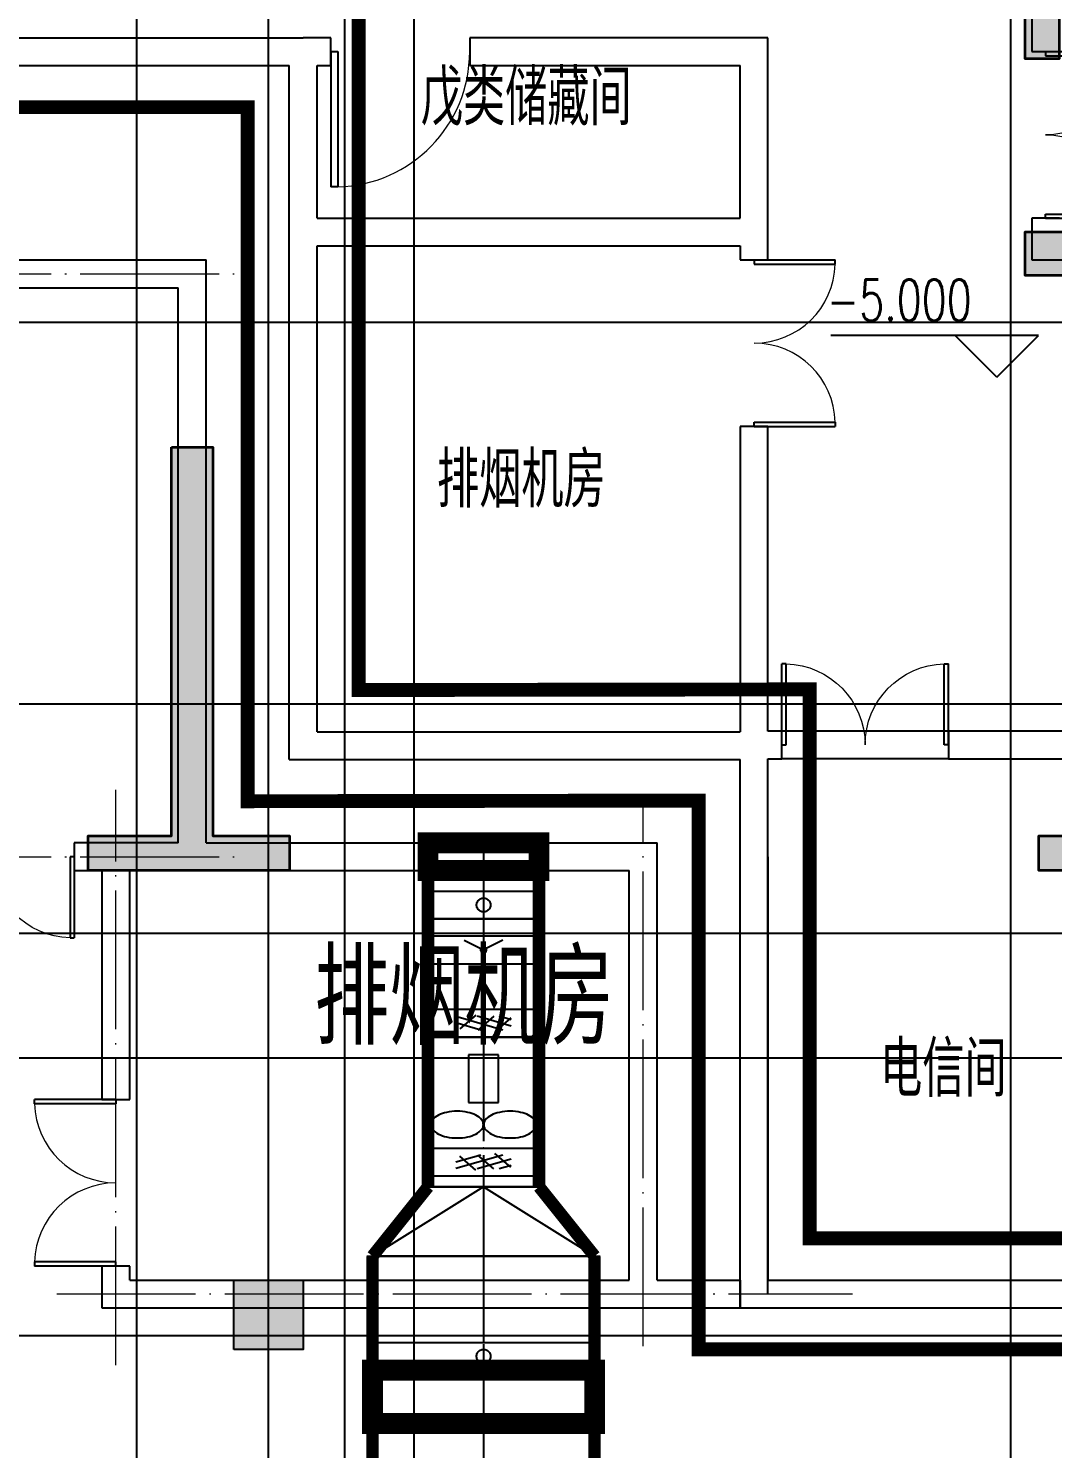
# Model space of a CAD drawing. Extents: x 369444 to 684549, y -549309 to 575337.
# Drawn here: x 488394 to 495774, y 265542 to 275774 of the extents above; entities that cross this region are included whole.
import ezdxf

# ---------------------------------------------------------------- set-up
doc = ezdxf.new("R2010")
doc.units = 0
doc.header["$LTSCALE"] = 1000
doc.header["$MEASUREMENT"] = 0
for name, pattern in [('CENTER2', [1.125, 0.75, -0.125, 0.125, -0.125]), ('DASH', [0.35, 0.25, -0.1]), ('DOTE', [2.42, 2, -0.2, 0.02, -0.2])]:
    doc.linetypes.add(name, pattern=pattern)
for name, color, linetype in [('COLUMN', 9, 'Continuous'), ('DIM_ELEV', 3, 'Continuous'), ('DOTE', 1, 'Continuous'), ('DUCT-排烟中心线', 5, 'CENTER2'), ('DUCT-排烟法兰', 4, 'Continuous'), ('DUCT-排烟管', 2, 'Continuous'), ('DUCT-排烟管端线', 4, 'Continuous'), ('DUCT-排烟阀门', 7, 'Continuous'), ('WALL', 9, 'Continuous'), ('WINDOW', 4, 'Continuous'), ('房间名称', 72, 'Continuous'), ('防火分区线', 7, 'Continuous'), ('颜洞口', 1, 'Continuous'), ('风管标注', 3, 'Continuous')]:
    doc.layers.add(name, color=color, linetype=linetype)
for name, color, linetype, lineweight in [('DOTE2', 122, 'DOTE', 9), ('S_ConcWall', 3, 'Continuous', 35), ('TEXT', 7, 'Continuous', 13)]:
    doc.layers.add(name, color=color, linetype=linetype, lineweight=lineweight)
doc.styles.add('_HZTXT', font='txt.shx', dxfattribs={"width": 0.8, "bigfont": 'HZTXT.shx'})
doc.styles.add('_TCH_DIM', font='SIMPLEX', dxfattribs={"bigfont": 'GBCBIG'})
doc.styles.add('HNSJY', font='hnsjy-07.shx', dxfattribs={"width": 0.8, "bigfont": 'hnsjy-hz.shx'})

# ---------------------------------------------------------------- blocks, each defined once
blk = doc.blocks.new('A$C1AB468EA')
at = {"layer": 'S_ConcWall'}
h = blk.add_hatch(color=0, dxfattribs=at)
h.dxf.hatch_style = 1
h.paths.add_polyline_path([(-8550, 250), (-8550, -2600), (-8600, -2600), (-8600, -2800), (-8600, -2850), (-7950, -2850), (-7950, -3000), (-7700, -3000), (-7700, -2600), (-8300, -2600), (-8300, 0), (0, 0), (0, -2600), (-600, -2600), (-600, -2800), (0, -2800), (0, -2850), (200, -2850), (900, -2850), (900, -2600), (250, -2600), (250, 250)])
h.paths.add_polyline_path([(-2801, -2800), (-2800, -3350), (-2600, -3350), (-2600, -2600), (-5199, -2600), (-5200, -3350), (-5000, -3350), (-5000, -2800)])
h.paths.add_polyline_path([(2725, -2850), (3300, -2850), (3300, -2600), (2701, -2600), (2100, -2600), (2100, -2850), (2475, -2850), (2475, -4400), (2725, -4400)])
h.paths.add_polyline_path([(6300, -2850), (6300, -2600), (5550, -2600), (5100, -2600), (5100, -2850), (5500, -2850), (5500, -6200), (6350, -6200), (6350, -5950), (5750, -5950), (5750, -2850)])
h.paths.add_polyline_path([(10250, -2850), (10250, -5950), (9850, -5950), (9850, -6200), (10350, -6200), (10550, -6200), (10550, -6000), (10550, -2600), (9850, -2600), (9850, -2850)])
h.paths.add_polyline_path([(10550, -8300), (10250, -8300), (10250, -13250), (9700, -13250), (9700, -13500), (10550, -13500)])
h.paths.add_polyline_path([(6350, -13500), (7000, -13500), (7000, -13250), (6400, -13250), (6400, -10450), (6100, -10450), (6100, -13250), (5549, -13250), (5549, -13500)])
h.paths.add_polyline_path([(-700, -14100), (-950, -14100), (-950, -14500), (-450, -14500), (-450, -13500), (150, -13500), (150, -13250), (-450, -13250), (-450, -10950), (-700, -10950)])
h.paths.add_polyline_path([(250, -9210), (250, -8900), (0, -8900), (-450, -8900), (-1400, -8900), (-1400, -9210), (-650, -9210), (-450, -9210)])
h.paths.add_polyline_path([(0, -5950), (0, -6000), (0, -6200), (0, -7650), (250, -7650), (250, -6200), (800, -6200), (800, -5950)])
h.paths.add_polyline_path([(-3501, -5200), (-3500, -7400), (-4000, -7400), (-4000, -7600), (-3300, -7600), (-3300, -5000), (-4001, -5000), (-4001, -5200)])
h.paths.add_polyline_path([(-7250, -9210), (-7050, -9210), (-6300, -9210), (-6300, -8900), (-7250, -8900), (-7700, -8900), (-7950, -8900), (-7950, -9210)])
h.paths.add_polyline_path([(-7700, -6200), (-7700, -6000), (-7700, -5950), (-8500, -5950), (-8500, -6200), (-7950, -6200), (-7950, -7650), (-7700, -7650)])
h.paths.add_polyline_path([(-7000, -10949), (-7250, -10949), (-7250, -13250), (-7850, -13250), (-7850, -13500), (-7250, -13500), (-7250, -14500), (-6750, -14500), (-6750, -14100), (-7000, -14100)])
h.paths.add_polyline_path([(-14049, -13500), (-13249, -13500), (-13249, -13250), (-13800, -13250), (-13800, -10450), (-14100, -10450), (-14100, -13250), (-14700, -13250), (-14700, -13500)])
h.paths.add_polyline_path([(-17400, -13500), (-17400, -13250), (-17950, -13250), (-17950, -8300), (-18250, -8300), (-18250, -13500)])
h.paths.add_polyline_path([(-17950, -5950), (-17950, -2850), (-17550, -2850), (-17550, -2600), (-18250, -2600), (-18250, -6000), (-18250, -6200), (-18050, -6200), (-17550, -6200), (-17550, -5950)])
h.paths.add_polyline_path([(-10175, -2850), (-9800, -2850), (-9800, -2600), (-10400, -2600), (-11001, -2600), (-11001, -2850), (-10425, -2850), (-10425, -4400), (-10175, -4400)])
h.paths.add_polyline_path([(-13250, -2600), (-14000, -2600), (-14000, -2850), (-13450, -2850), (-13450, -5950), (-14050, -5950), (-14050, -6200), (-13200, -6200), (-13200, -2850), (-12801, -2850), (-12801, -2600)])
at = {"layer": 'S_ConcWall', "color": 0, "lineweight": 35, "ltscale": 1}
for points in [[(-7950, -6200), (-7950, -7650), (-7700, -7650), (-7700, -6200), (-7700, -6000), (-7700, -5950), (-8500, -5950), (-8500, -6200)], [(-6300, -8900), (-7250, -8900), (-7700, -8900), (-7950, -8900), (-7950, -9210), (-7250, -9210), (-7050, -9210), (-6300, -9210)], [(-14100, -10450), (-13800, -10450), (-13800, -13250), (-13249, -13250), (-13249, -13500), (-14049, -13500), (-14700, -13500), (-14700, -13250), (-14100, -13250)], [(-6750, -14100), (-6750, -14500), (-7250, -14500), (-7250, -13500), (-7850, -13500), (-7850, -13250), (-7250, -13250), (-7250, -10949), (-7000, -10949), (-7000, -14100), (-7000, -14100)]]:
    blk.add_lwpolyline(points, close=True, dxfattribs=at)
blk = doc.blocks.new('$DorLib2D$00000002')
for p, q in [((-0.5, 0), (-0.5, 0.4875)), ((-0.475, 0.4875), (-0.5, 0.4875)), ((-0.475, 0), (-0.475, 0.4875)), ((0.475, 0), (0.475, 0.4875)), ((0.475, 0.4875), (0.5, 0.4875)), ((0.5, 0), (0.5, 0.4875)), ((-0.5, 0), (-0.475, 0)), ((0.5, 0), (0.475, 0))]:
    blk.add_line(p, q)
at = {"lineweight": 13}
for centre, start, end in [((-0.4875, 0), 0, 88.53072), ((0.4875, 0), 91.46928, 180)]:
    blk.add_arc(centre, 0.4875, start, end, dxfattribs=at)
blk = doc.blocks.new('$DorLib2D$00000001')
for p, q in [((0.45, 0.975), (0.5, 0.975)), ((0.45, 0), (0.45, 0.975)), ((0.5, 0), (0.5, 0.975)), ((0.5, 0), (0.45, 0))]:
    blk.add_line(p, q)
at = {"lineweight": 13}
blk.add_arc((0.475, 0), 0.975, 91.4693, 180, dxfattribs=at)
blk = doc.blocks.new('column500')
h = blk.add_hatch(color=0)
h.dxf.hatch_style = 1
h.paths.add_polyline_path([(-216381, -381440), (-215881, -381440), (-215881, -380940), (-216381, -380940)])
at = {"color": 0}
blk.add_lwpolyline([(-216381, -381440), (-215881, -381440), (-215881, -380940), (-216381, -380940)], close=True, dxfattribs=at)
blk = doc.blocks.new('N-风管')
at = {"color": 0}
for p, q in [((38489327230.324112, 3905362980.820938, 3000.000008), (38489327230.324112, 3905362180.820938, 3000.000008)), ((38489328030.324112, 3905362980.820938, 3000.000008), (38489327230.324112, 3905362980.820938, 3000.000008)), ((38489328030.324112, 3905362180.820938, 3000.000008), (38489328030.324112, 3905362980.820938, 3000.000008)), ((38489327522.58036, 3905362852.404945, 3000.000008), (38489327522.58036, 3905362510.456762, 3000.000008)), ((38489327738.067863, 3905362852.404945, 3000.000008), (38489327522.58036, 3905362852.404945, 3000.000008)), ((38489327738.067863, 3905362510.456762, 3000.000008), (38489327738.067863, 3905362852.404945, 3000.000008)), ((38489327522.58036, 3905362510.456762, 3000.000008), (38489327738.067863, 3905362510.456762, 3000.000008)), ((38489327630.324112, 3905362510.456762, 3000.000008), (38489327630.324112, 3905362350.025255, 3000.000008)), ((38489327230.324112, 3905362180.820938, 3000.000008), (38489328030.324112, 3905362180.820938, 3000.000008))]:
    blk.add_line(p, q, dxfattribs=at)
for centre, major_axis, ratio, start_param, end_param in [((38489327367.34185, 3905362296.717685, 3000.000008), (-98.876179, 93.716623), 0.9999998411, -0.341996041, 0.0747575126), ((38489327410.971329, 3905362210.866627, 3000.000008), (-75.910463, 219.794392), 0.9999996309, -0.125070434, 0.1376413551), ((38489327439.705711, 3905362074.363285, 3000.000008), (-10.42252, 371.882687), 0.9999999191, -0.0280190341, 0.1794550407), ((38489327439.705711, 3905362074.363285, 3000.000008), (-371.160887, 25.396662), 0.9999998827, 4.5732333702, 4.7807074245), ((38489327468.440102, 3905362210.866627, 3000.000008), (-218.632186, 79.195759), 0.9999997334, 4.5897340887, 4.8524457128), ((38489327512.069572, 3905362296.717685, 3000.000008), (-99.639258, 92.904939), 0.9999998553, 4.5758867342, 4.9926401179), ((38489327748.578651, 3905362296.717685, 3000.000008), (99.639258, 92.904939), 0.9999998553, 1.2905451895, 1.7072985731), ((38489327792.208122, 3905362210.866627, 3000.000008), (218.632186, 79.195759), 0.9999997334, 1.4307395946, 1.6934512186), ((38489327820.942513, 3905362074.363285, 3000.000008), (371.160887, 25.396662), 0.9999998827, 1.502477883, 1.7099519372), ((38489327820.942513, 3905362074.363285, 3000.000008), (10.422521, 371.882687), 0.9999999191, -0.1794550402, 0.0280190345), ((38489327849.676903, 3905362210.866627, 3000.000008), (75.910463, 219.794392), 0.9999996309, -0.1376413549, 0.1250704342), ((38489327893.306374, 3905362296.717685, 3000.000008), (98.876179, 93.716623), 0.9999998411, -0.0747575123, 0.3419960412), ((38489327301.938667, 3905362350.025255, 3000.000008), (-50.145075, 13.213402), 0.999999968, -0.4262101611, 0.2576469099), ((38489327301.938667, 3905362350.025255, 3000.000008), (47.771673, 20.173988), 0.9999999667, 2.742010948, 3.4258680271), ((38489327367.34185, 3905362403.332825, 3000.000008), (103.797526, 88.234787), 0.9999998646, 3.1209171448, 3.5376706858), ((38489327512.069572, 3905362403.332825, 3000.000008), (102.717208, 89.490141), 0.9999998291, 4.4658849819, 4.882638353), ((38489327577.472763, 3905362350.025255, 3000.000008), (4.752596, 51.638502), 0.9999999384, -1.4790189843, -0.7951618654), ((38489327577.472763, 3905362350.025255, 3000.000008), (-7.468083, 51.316176), 0.999999932, 3.8840156365, 4.5678727636), ((38489327683.175461, 3905362350.025255, 3000.000008), (-4.752596, 51.638502), 0.9999999384, 0.7951618662, 1.4790189851), ((38489327683.175461, 3905362350.025255, 3000.000008), (7.468083, 51.316176), 0.999999932, 1.7153125445, 2.3991696715), ((38489327748.578651, 3905362403.332825, 3000.000008), (-102.717209, 89.490141), 0.9999998291, 1.4005469537, 1.8173003247), ((38489327893.306374, 3905362403.332825, 3000.000008), (-103.797526, 88.234787), 0.9999998646, 2.7455146205, 3.1622681614), ((38489327958.709557, 3905362350.025255, 3000.000008), (50.145075, 13.213402), 0.999999968, -0.2576469091, 0.4262101619), ((38489327958.709557, 3905362350.025255, 3000.000008), (-47.771673, 20.173988), 0.9999999667, 2.8573172795, 3.5411743586), ((38489327410.971329, 3905362489.183883, 3000.000008), (72.911688, 220.807289), 0.9999996892, 2.9903393295, 3.2530511038), ((38489327439.705711, 3905362625.687225, 3000.000008), (10.422521, 371.882687), 0.9999999191, 2.9621376134, 3.1696116881), ((38489327439.705711, 3905362625.687225, 3000.000008), (371.160887, 25.396662), 0.9999998827, 4.6440705366, 4.8515445908), ((38489327468.440102, 3905362489.183883, 3000.000008), (217.804069, 81.445655), 0.9999996747, 4.5620220604, 4.8247336696), ((38489327792.208122, 3905362489.183883, 3000.000008), (-217.804069, 81.445655), 0.9999996747, 1.4584516374, 1.7211632467), ((38489327820.942513, 3905362625.687225, 3000.000008), (-371.160887, 25.396662), 0.9999998827, 1.4316407166, 1.6391147709), ((38489327820.942513, 3905362625.687225, 3000.000008), (-10.42252, 371.882687), 0.9999999191, 3.1135736195, 3.3210476943), ((38489327849.676903, 3905362489.183883, 3000.000008), (-72.911688, 220.807289), 0.9999996892, 3.0301342035, 3.2928459779)]:
    blk.add_ellipse(centre, major_axis=major_axis, ratio=ratio, start_param=start_param, end_param=end_param, dxfattribs=at)
for p in [(38489327630.324112, 3905362980.820938, 3000.000008), (38489327630.324112, 3905362180.820938, 3000.000008)]:
    blk.add_point(p, dxfattribs=at)
at = {"layer": 'DUCT-排烟中心线', "color": 0}
for p, q in [((38489327630.324112, 3905364380.369667), (38489327630.324112, 3905361902.291283)), ((38489327630.324112, 3905363832.228331), (38489327630.324112, 3905363709.226172)), ((38489327630.324112, 3905362980.620938), (38489327630.324112, 3905362181.020938)), ((38489327630.324112, 3905361902.091283), (38489327630.324112, 3905361402.091283)), ((38489327630.324112, 3905361401.891284), (38489327630.324112, 3905360781.314101)), ((38489327630.324112, 3905360580.914101), (38489327630.252724, 3905359302.80332))]:
    blk.add_line(p, q, dxfattribs=at)
at = {"layer": 'DUCT-排烟法兰', "color": 0}
for p, q in [((38489327200.324112, 3905364032.528331), (38489328060.324112, 3905364032.528331)), ((38489327200.324112, 3905364032.528331), (38489328060.324112, 3905364032.528331)), ((38489327200.324112, 3905363832.328331), (38489328060.324112, 3905363832.328331)), ((38489327200.324112, 3905363832.328331), (38489328060.324112, 3905363832.328331)), ((38489327200.324112, 3905363709.126172), (38489328060.324112, 3905363709.126172)), ((38489327200.324112, 3905363709.126172), (38489328060.324112, 3905363709.126172)), ((38489327200.324112, 3905363508.926172), (38489328060.324112, 3905363508.926172)), ((38489327200.324112, 3905363180.920938), (38489328060.324112, 3905363180.920938)), ((38489327200.324112, 3905362980.920938), (38489328060.324112, 3905362980.920938)), ((38489327200.324112, 3905362980.720938), (38489328060.324112, 3905362980.720938)), ((38489327200.324112, 3905362180.920938), (38489328060.324112, 3905362180.920938)), ((38489327200.324112, 3905362180.920938), (38489328060.324112, 3905362180.920938)), ((38489327200.324112, 3905361980.720938), (38489328060.324112, 3905361980.720938)), ((38489327200.324112, 3905361980.720938), (38489328060.324112, 3905361980.720938)), ((38489327200.324112, 3905361902.191283), (38489328060.324112, 3905361902.191283)), ((38489326790.324112, 3905361401.991283), (38489328470.324112, 3905361401.991283)), ((38489326790.324112, 3905360781.214101), (38489328470.324112, 3905360781.214101)), ((38489326790.324112, 3905360581.014101), (38489328470.324112, 3905360581.014101))]:
    blk.add_line(p, q, dxfattribs=at)
at = {"layer": 'DUCT-排烟管', "color": 0}
for q in [(38489326830.324112, 3905361402.091283), (38489328430.324112, 3905361402.091283)]:
    blk.add_line((38489327630.324112, 3905361902.091283), q, dxfattribs=at)
at = {"layer": 'DUCT-排烟管', "color": 0, "const_width": 90}
for points in [[(38489327230.324112, 3905364380.369667), (38489327230.324112, 3905361902.291283)], [(38489328030.324112, 3905361902.291283), (38489328030.324112, 3905364380.369667)], [(38489327230.324112, 3905363832.428331), (38489327230.324112, 3905364032.428331)], [(38489328030.324112, 3905364032.428331), (38489328030.324112, 3905363832.428331)], [(38489327230.324112, 3905363832.228331), (38489327230.324112, 3905363709.226172)], [(38489328030.324112, 3905363709.226172), (38489328030.324112, 3905363832.228331)], [(38489327230.324112, 3905363509.026172), (38489327230.324112, 3905363709.026172)], [(38489328030.324112, 3905363709.026172), (38489328030.324112, 3905363509.026172)], [(38489327230.324112, 3905362980.820938), (38489327230.324112, 3905363180.820938)], [(38489328030.324112, 3905363180.820938), (38489328030.324112, 3905362980.820938)], [(38489327230.324112, 3905362980.620938), (38489327230.324112, 3905362181.020938)], [(38489328030.324112, 3905362181.020938), (38489328030.324112, 3905362980.620938)], [(38489327230.324112, 3905361980.820938), (38489327230.324112, 3905362180.820938)], [(38489328030.324112, 3905362180.820938), (38489328030.324112, 3905361980.820938)], [(38489327230.324112, 3905361902.091283), (38489326830.324112, 3905361402.091283)], [(38489328030.324112, 3905361902.091283), (38489328430.324112, 3905361402.091283)], [(38489326830.324112, 3905361401.891284), (38489326830.324112, 3905360781.314101)], [(38489328430.324112, 3905360781.314101), (38489328430.324112, 3905361401.891284)], [(38489326830.324112, 3905360581.114101), (38489326830.324112, 3905360781.114101)], [(38489328430.324112, 3905360781.114101), (38489328430.324112, 3905360581.114101)], [(38489326830.324112, 3905360580.958789), (38489326830.252724, 3905359302.848008)], [(38489328430.252724, 3905359302.758632), (38489328430.324112, 3905360580.869413)]]:
    blk.add_lwpolyline(points, dxfattribs=at)
at = {"layer": 'DUCT-排烟管端线', "color": 0}
for p, q in [((38489328030.324112, 3905364380.369667), (38489327230.324112, 3905364380.369667)), ((38489327230.324112, 3905364032.428331), (38489328030.324112, 3905364032.428331)), ((38489327230.324112, 3905363832.428331), (38489328030.324112, 3905363832.428331)), ((38489328030.324112, 3905363832.228331), (38489327230.324112, 3905363832.228331)), ((38489327230.324112, 3905363709.226172), (38489328030.324112, 3905363709.226172)), ((38489327230.324112, 3905363709.026172), (38489328030.324112, 3905363709.026172)), ((38489327230.324112, 3905363509.026172), (38489328030.324112, 3905363509.026172)), ((38489327230.324112, 3905363180.820938), (38489328030.324112, 3905363180.820938)), ((38489327230.324112, 3905362980.820938), (38489328030.324112, 3905362980.820938)), ((38489328030.324112, 3905362980.620938), (38489327230.324112, 3905362980.620938)), ((38489327230.324112, 3905362181.020938), (38489328030.324112, 3905362181.020938)), ((38489327230.324112, 3905362180.820938), (38489328030.324112, 3905362180.820938)), ((38489327230.324112, 3905361980.820938), (38489328030.324112, 3905361980.820938)), ((38489327230.324112, 3905361902.291283), (38489328030.324112, 3905361902.291283)), ((38489328030.324112, 3905361902.091283), (38489327230.324112, 3905361902.091283)), ((38489326830.324112, 3905361402.091283), (38489328430.324112, 3905361402.091283)), ((38489328430.324112, 3905361401.891284), (38489326830.324112, 3905361401.891284)), ((38489326830.324112, 3905360781.314101), (38489328430.324112, 3905360781.314101)), ((38489326830.324112, 3905360781.114101), (38489328430.324112, 3905360781.114101)), ((38489326830.324112, 3905360581.114101), (38489328430.324112, 3905360581.114101)), ((38489328430.324112, 3905360580.869413), (38489326830.324112, 3905360580.958789))]:
    blk.add_line(p, q, dxfattribs=at)
at = {"layer": 'DUCT-排烟阀门', "color": 0}
for p, q in [((38489327580.422783, 3905363935.567857), (38489327581.209747, 3905363941.797397)), ((38489327581.209747, 3905363941.797397), (38489327582.771294, 3905363947.879181)), ((38489327582.771294, 3905363947.879181), (38489327585.082764, 3905363953.717296)), ((38489327585.082764, 3905363953.717296), (38489327588.107719, 3905363959.219671)), ((38489327588.107719, 3905363959.219671), (38489327591.798447, 3905363964.299531)), ((38489327591.798447, 3905363964.299531), (38489327596.096764, 3905363968.876763)), ((38489327596.096764, 3905363968.876763), (38489327600.934853, 3905363972.879181)), ((38489327600.934853, 3905363972.879181), (38489327606.236427, 3905363976.243665)), ((38489327606.236427, 3905363976.243665), (38489327611.917877, 3905363978.917156)), ((38489327611.917877, 3905363978.917156), (38489327617.889618, 3905363980.85749)), ((38489327617.889618, 3905363980.85749), (38489327624.057449, 3905363982.034066)), ((38489327624.057449, 3905363982.034066), (38489327630.324112, 3905363982.428331)), ((38489327630.324112, 3905364019.928331), (38489327630.324112, 3905363844.928331)), ((38489327630.324112, 3905363982.428331), (38489327636.590767, 3905363982.034067)), ((38489327636.590767, 3905363982.034067), (38489327642.758614, 3905363980.85749)), ((38489327642.758614, 3905363980.85749), (38489327648.730339, 3905363978.917156)), ((38489327648.730339, 3905363978.917156), (38489327654.411797, 3905363976.243666)), ((38489327654.411797, 3905363976.243666), (38489327659.713371, 3905363972.879181)), ((38489327659.713371, 3905363972.879181), (38489327664.551468, 3905363968.876763)), ((38489327664.551468, 3905363968.876763), (38489327668.849777, 3905363964.299531)), ((38489327668.849777, 3905363964.299531), (38489327672.540497, 3905363959.219671)), ((38489327672.540497, 3905363959.219671), (38489327675.565468, 3905363953.717296)), ((38489327675.565468, 3905363953.717296), (38489327677.876938, 3905363947.879181)), ((38489327677.876938, 3905363947.879181), (38489327679.438477, 3905363941.797397)), ((38489327679.438477, 3905363941.797397), (38489327680.225449, 3905363935.567858)), ((38489327580.422783, 3905363929.288805), (38489327580.422783, 3905363935.567857)), ((38489327581.209747, 3905363923.059266), (38489327580.422783, 3905363929.288805)), ((38489327582.771294, 3905363916.977481), (38489327581.209747, 3905363923.059266)), ((38489327585.082764, 3905363911.139367), (38489327582.771294, 3905363916.977481)), ((38489327588.107719, 3905363905.636992), (38489327585.082764, 3905363911.139367)), ((38489327591.798447, 3905363900.557132), (38489327588.107719, 3905363905.636992)), ((38489327596.096764, 3905363895.9799), (38489327591.798447, 3905363900.557132)), ((38489327600.934853, 3905363891.977481), (38489327596.096764, 3905363895.9799)), ((38489327606.236427, 3905363888.612997), (38489327600.934853, 3905363891.977481)), ((38489327611.917877, 3905363885.939507), (38489327606.236427, 3905363888.612997)), ((38489327617.889618, 3905363883.999173), (38489327611.917877, 3905363885.939507)), ((38489327624.057449, 3905363882.822596), (38489327617.889618, 3905363883.999173)), ((38489327630.324112, 3905363882.428331), (38489327624.057449, 3905363882.822596)), ((38489327636.590767, 3905363882.822597), (38489327630.324112, 3905363882.428331)), ((38489327642.758614, 3905363883.999173), (38489327636.590767, 3905363882.822597)), ((38489327648.730339, 3905363885.939507), (38489327642.758614, 3905363883.999173)), ((38489327654.411797, 3905363888.612998), (38489327648.730339, 3905363885.939507)), ((38489327659.713371, 3905363891.977482), (38489327654.411797, 3905363888.612998)), ((38489327664.551468, 3905363895.9799), (38489327659.713371, 3905363891.977482)), ((38489327668.849777, 3905363900.557132), (38489327664.551468, 3905363895.9799)), ((38489327672.540497, 3905363905.636992), (38489327668.849777, 3905363900.557132)), ((38489327675.565468, 3905363911.139367), (38489327672.540497, 3905363905.636992)), ((38489327677.876938, 3905363916.977482), (38489327675.565468, 3905363911.139367)), ((38489327679.438477, 3905363923.059266), (38489327677.876938, 3905363916.977482)), ((38489327680.225449, 3905363929.288805), (38489327679.438477, 3905363923.059266)), ((38489327680.225449, 3905363935.567858), (38489327680.225449, 3905363929.288805)), ((38489327490.324112, 3905363679.026172), (38489327630.324112, 3905363609.026172)), ((38489327626.252548, 3905363630.807108), (38489327622.319641, 3905363629.688102)), ((38489327630.324112, 3905363631.184391), (38489327626.252548, 3905363630.807108)), ((38489327770.324112, 3905363679.026172), (38489327630.324112, 3905363609.026172)), ((38489327634.395683, 3905363630.807103), (38489327630.324112, 3905363631.184391)), ((38489327638.328583, 3905363629.688091), (38489327634.395683, 3905363630.807103)), ((38489327609.011772, 3905363615.090072), (38489327608.260406, 3905363611.07069)), ((38489327608.260406, 3905363611.07069), (38489327608.260406, 3905363606.981685)), ((38489327608.260406, 3905363606.981685), (38489327609.011772, 3905363602.962302)), ((38489327610.488892, 3905363618.902955), (38489327609.011772, 3905363615.090072)), ((38489327609.011772, 3905363602.962302), (38489327610.488892, 3905363599.149417)), ((38489327612.641472, 3905363622.379495), (38489327610.488892, 3905363618.902955)), ((38489327610.488892, 3905363599.149417), (38489327612.641472, 3905363595.672873)), ((38489327615.396217, 3905363625.401304), (38489327612.641472, 3905363622.379495)), ((38489327612.641472, 3905363595.672873), (38489327615.396217, 3905363592.651061)), ((38489327615.740952, 3905363612.564015), (38489327615.334953, 3905363609.740201)), ((38489327615.334953, 3905363609.740201), (38489327615.470703, 3905363606.89058)), ((38489327618.659309, 3905363627.865478), (38489327615.396217, 3905363625.401304)), ((38489327615.396217, 3905363592.651061), (38489327618.659309, 3905363590.186882)), ((38489327615.470703, 3905363606.89058), (38489327616.14328, 3905363604.118145)), ((38489327616.674026, 3905363615.259963), (38489327615.740952, 3905363612.564015)), ((38489327616.14328, 3905363604.118145), (38489327617.3284, 3905363601.523098)), ((38489327618.100456, 3905363617.730605), (38489327616.674026, 3905363615.259963)), ((38489327617.3284, 3905363601.523098), (38489327618.983223, 3905363599.199233)), ((38489327619.968681, 3905363619.886645), (38489327618.100456, 3905363617.730605)), ((38489327622.319641, 3905363629.688102), (38489327618.659309, 3905363627.865478)), ((38489327618.659309, 3905363590.186882), (38489327622.319641, 3905363588.364253)), ((38489327618.983223, 3905363599.199233), (38489327621.04792, 3905363597.230538)), ((38489327619.894363, 3905363611.556401), (38489327619.603981, 3905363609.536832)), ((38489327619.603981, 3905363609.536832), (38489327619.701073, 3905363607.498806)), ((38489327619.701073, 3905363607.498806), (38489327620.182091, 3905363605.515983)), ((38489327620.561684, 3905363613.484521), (38489327619.894363, 3905363611.556401)), ((38489327622.211166, 3905363621.650161), (38489327619.968681, 3905363619.886645)), ((38489327620.182091, 3905363605.515983), (38489327621.029678, 3905363603.660028)), ((38489327621.581848, 3905363615.251505), (38489327620.561684, 3905363613.484521)), ((38489327621.029678, 3905363603.660028), (38489327622.213203, 3905363601.998018)), ((38489327621.04792, 3905363597.230538), (38489327623.447891, 3905363595.688169)), ((38489327622.917976, 3905363616.793489), (38489327621.581848, 3905363615.251505)), ((38489327624.746887, 3905363622.957412), (38489327622.211166, 3905363621.650161)), ((38489327622.213203, 3905363601.998018), (38489327623.689857, 3905363600.590025)), ((38489327622.319641, 3905363588.364253), (38489327626.252548, 3905363587.245241)), ((38489327624.521797, 3905363618.054742), (38489327622.917976, 3905363616.793489)), ((38489327623.447891, 3905363595.688169), (38489327626.09639, 3905363594.627869)), ((38489327623.689857, 3905363600.590025), (38489327625.406303, 3905363599.486936)), ((38489327626.335327, 3905363618.989679), (38489327624.521797, 3905363618.054742)), ((38489327627.484177, 3905363623.761152), (38489327624.746887, 3905363622.957412)), ((38489327625.406303, 3905363599.486936), (38489327627.300484, 3905363598.72862)), ((38489327626.09639, 3905363594.627869), (38489327628.89769, 3905363594.087962)), ((38489327626.252548, 3905363587.245241), (38489327630.324112, 3905363586.867952)), ((38489327628.293007, 3905363619.564509), (38489327626.335327, 3905363618.989679)), ((38489327627.300484, 3905363598.72862), (38489327629.30394, 3905363598.342484)), ((38489327630.324112, 3905363624.032331), (38489327627.484177, 3905363623.761152)), ((38489327630.324112, 3905363619.758456), (38489327628.293007, 3905363619.564509)), ((38489327628.89769, 3905363594.087962), (38489327631.750526, 3905363594.08796)), ((38489327629.30394, 3905363598.342484), (38489327631.344276, 3905363598.342484)), ((38489327633.164047, 3905363623.761149), (38489327630.324112, 3905363624.032331)), ((38489327632.355209, 3905363619.56451), (38489327630.324112, 3905363619.758456)), ((38489327630.324112, 3905363586.867952), (38489327634.395683, 3905363587.245235)), ((38489327631.344276, 3905363598.342484), (38489327633.347748, 3905363598.728621)), ((38489327631.750526, 3905363594.08796), (38489327634.551826, 3905363594.627865)), ((38489327634.312897, 3905363618.989681), (38489327632.355209, 3905363619.56451)), ((38489327635.901337, 3905363622.957407), (38489327633.164047, 3905363623.761149)), ((38489327633.347748, 3905363598.728621), (38489327635.241928, 3905363599.486938)), ((38489327636.126427, 3905363618.054745), (38489327634.312897, 3905363618.989681)), ((38489327634.395683, 3905363587.245235), (38489327638.328583, 3905363588.364241)), ((38489327634.551826, 3905363594.627865), (38489327637.200333, 3905363595.688161)), ((38489327635.241928, 3905363599.486938), (38489327636.958366, 3905363600.590028)), ((38489327638.43705, 3905363621.650153), (38489327635.901337, 3905363622.957407)), ((38489327637.73024, 3905363616.793493), (38489327636.126427, 3905363618.054745)), ((38489327636.958366, 3905363600.590028), (38489327638.435028, 3905363601.998022)), ((38489327637.200333, 3905363595.688161), (38489327639.600304, 3905363597.230529)), ((38489327639.066383, 3905363615.251509), (38489327637.73024, 3905363616.793493)), ((38489327641.988907, 3905363627.865461), (38489327638.328583, 3905363629.688091)), ((38489327638.328583, 3905363588.364241), (38489327641.988907, 3905363590.186865)), ((38489327638.435028, 3905363601.998022), (38489327639.618553, 3905363603.660032)), ((38489327640.679543, 3905363619.886635), (38489327638.43705, 3905363621.650153)), ((38489327640.08654, 3905363613.484526), (38489327639.066383, 3905363615.251509)), ((38489327639.600304, 3905363597.230529), (38489327641.665009, 3905363599.199221)), ((38489327639.618553, 3905363603.660032), (38489327640.466133, 3905363605.515988)), ((38489327640.753868, 3905363611.556406), (38489327640.08654, 3905363613.484526)), ((38489327640.466133, 3905363605.515988), (38489327640.947159, 3905363607.498811)), ((38489327642.547768, 3905363617.730592), (38489327640.679543, 3905363619.886635)), ((38489327641.044243, 3905363609.536837), (38489327640.753868, 3905363611.556406)), ((38489327640.947159, 3905363607.498811), (38489327641.044243, 3905363609.536837)), ((38489327641.665009, 3905363599.199221), (38489327643.319817, 3905363601.523085)), ((38489327645.252007, 3905363625.401283), (38489327641.988907, 3905363627.865461)), ((38489327641.988907, 3905363590.186865), (38489327645.252007, 3905363592.651039)), ((38489327643.97419, 3905363615.259949), (38489327642.547768, 3905363617.730592)), ((38489327643.319817, 3905363601.523085), (38489327644.504936, 3905363604.118131)), ((38489327644.907272, 3905363612.564001), (38489327643.97419, 3905363615.259949)), ((38489327644.504936, 3905363604.118131), (38489327645.177528, 3905363606.890565)), ((38489327645.313271, 3905363609.740186), (38489327644.907272, 3905363612.564001)), ((38489327645.177528, 3905363606.890565), (38489327645.313271, 3905363609.740186)), ((38489327648.006752, 3905363622.37947), (38489327645.252007, 3905363625.401283)), ((38489327645.252007, 3905363592.651039), (38489327648.006752, 3905363595.672848)), ((38489327650.159332, 3905363618.902926), (38489327648.006752, 3905363622.37947)), ((38489327648.006752, 3905363595.672848), (38489327650.159332, 3905363599.149389)), ((38489327651.636452, 3905363615.090041), (38489327650.159332, 3905363618.902926)), ((38489327650.159332, 3905363599.149389), (38489327651.636452, 3905363602.962272)), ((38489327652.38781, 3905363611.070658), (38489327651.636452, 3905363615.090041)), ((38489327651.636452, 3905363602.962272), (38489327652.38781, 3905363606.981653)), ((38489327652.38781, 3905363606.981653), (38489327652.38781, 3905363611.070658)), ((38489327769.494781, 3905363030.820938), (38489327430.324112, 3905363128.731078)), ((38489327575.128128, 3905363138.945943), (38489327459.658073, 3905363038.945943)), ((38489327830.324112, 3905363059.449046), (38489327583.084633, 3905363130.820938)), ((38489327704.625504, 3905363130.820938), (38489327589.155441, 3905363030.820938)), ((38489327827.162621, 3905363119.213787), (38489327711.692574, 3905363019.213787)), ((38489327830.324112, 3905363105.637067), (38489327743.084633, 3905363130.820938)), ((38489327609.494781, 3905363030.820938), (38489327430.324112, 3905363082.543056)), ((38489327769.494781, 3905362130.820938), (38489327430.324112, 3905362032.910799)), ((38489327609.494781, 3905362130.820938), (38489327430.324112, 3905362079.09882)), ((38489327575.128128, 3905362022.695933), (38489327459.658073, 3905362122.695933)), ((38489327830.324112, 3905362102.192831), (38489327583.084633, 3905362030.820938)), ((38489327704.625504, 3905362030.820938), (38489327589.155441, 3905362130.820938)), ((38489327827.162621, 3905362042.428089), (38489327711.692574, 3905362142.428089)), ((38489327830.324112, 3905362056.004809), (38489327743.084633, 3905362030.820938)), ((38489327630.324112, 3905360768.614101), (38489327630.324112, 3905360593.614101)), ((38489327580.422783, 3905360684.253627), (38489327581.209747, 3905360690.483167)), ((38489327580.422783, 3905360677.974575), (38489327580.422783, 3905360684.253627)), ((38489327581.209747, 3905360671.745035), (38489327580.422783, 3905360677.974575)), ((38489327581.209747, 3905360690.483167), (38489327582.771294, 3905360696.56495)), ((38489327582.771294, 3905360665.663251), (38489327581.209747, 3905360671.745035)), ((38489327582.771294, 3905360696.56495), (38489327585.082764, 3905360702.403065)), ((38489327585.082764, 3905360659.825136), (38489327582.771294, 3905360665.663251)), ((38489327585.082764, 3905360702.403065), (38489327588.107719, 3905360707.90544)), ((38489327588.107719, 3905360707.90544), (38489327591.798447, 3905360712.9853)), ((38489327591.798447, 3905360712.9853), (38489327596.096764, 3905360717.562532)), ((38489327596.096764, 3905360717.562532), (38489327600.934853, 3905360721.56495)), ((38489327600.934853, 3905360721.56495), (38489327606.236427, 3905360724.929435)), ((38489327606.236427, 3905360724.929435), (38489327611.917877, 3905360727.602925)), ((38489327611.917877, 3905360727.602925), (38489327617.889618, 3905360729.543259)), ((38489327617.889618, 3905360729.543259), (38489327624.057449, 3905360730.719836)), ((38489327624.057449, 3905360730.719836), (38489327630.324112, 3905360731.114101)), ((38489327630.324112, 3905360731.114101), (38489327636.590767, 3905360730.719836)), ((38489327636.590767, 3905360730.719836), (38489327642.758614, 3905360729.543259)), ((38489327642.758614, 3905360729.543259), (38489327648.730339, 3905360727.602925)), ((38489327648.730339, 3905360727.602925), (38489327654.411797, 3905360724.929435)), ((38489327654.411797, 3905360724.929435), (38489327659.713371, 3905360721.564951)), ((38489327659.713371, 3905360721.564951), (38489327664.551468, 3905360717.562532)), ((38489327664.551468, 3905360717.562532), (38489327668.849777, 3905360712.985301)), ((38489327668.849777, 3905360712.985301), (38489327672.540497, 3905360707.905441)), ((38489327672.540497, 3905360707.905441), (38489327675.565468, 3905360702.403066)), ((38489327675.565468, 3905360702.403066), (38489327677.876938, 3905360696.564951)), ((38489327677.876938, 3905360665.663251), (38489327675.565468, 3905360659.825137)), ((38489327677.876938, 3905360696.564951), (38489327679.438477, 3905360690.483167)), ((38489327679.438477, 3905360671.745035), (38489327677.876938, 3905360665.663251)), ((38489327679.438477, 3905360690.483167), (38489327680.225449, 3905360684.253627)), ((38489327680.225449, 3905360677.974575), (38489327679.438477, 3905360671.745035)), ((38489327680.225449, 3905360684.253627), (38489327680.225449, 3905360677.974575)), ((38489327588.107719, 3905360654.322761), (38489327585.082764, 3905360659.825136)), ((38489327591.798447, 3905360649.242901), (38489327588.107719, 3905360654.322761)), ((38489327596.096764, 3905360644.665669), (38489327591.798447, 3905360649.242901)), ((38489327600.934853, 3905360640.663251), (38489327596.096764, 3905360644.665669)), ((38489327606.236427, 3905360637.298767), (38489327600.934853, 3905360640.663251)), ((38489327611.917877, 3905360634.625277), (38489327606.236427, 3905360637.298767)), ((38489327617.889618, 3905360632.684943), (38489327611.917877, 3905360634.625277)), ((38489327624.057449, 3905360631.508366), (38489327617.889618, 3905360632.684943)), ((38489327630.324112, 3905360631.114101), (38489327624.057449, 3905360631.508366)), ((38489327636.590767, 3905360631.508366), (38489327630.324112, 3905360631.114101)), ((38489327642.758614, 3905360632.684943), (38489327636.590767, 3905360631.508366)), ((38489327648.730339, 3905360634.625277), (38489327642.758614, 3905360632.684943)), ((38489327654.411797, 3905360637.298767), (38489327648.730339, 3905360634.625277)), ((38489327659.713371, 3905360640.663251), (38489327654.411797, 3905360637.298767)), ((38489327664.551468, 3905360644.665669), (38489327659.713371, 3905360640.663251)), ((38489327668.849777, 3905360649.242902), (38489327664.551468, 3905360644.665669)), ((38489327672.540497, 3905360654.322762), (38489327668.849777, 3905360649.242902)), ((38489327675.565468, 3905360659.825137), (38489327672.540497, 3905360654.322762))]:
    blk.add_line(p, q, dxfattribs=at)
at = {"layer": '颜洞口', "color": 0, "const_width": 150}
for points in [[(38489327230.324112, 3905364380.369667), (38489328030.324112, 3905364380.369667), (38489328030.324112, 3905364180.369667), (38489327230.324112, 3905364180.369667)], [(38489328430.314873, 3905360196.076005), (38489326830.324112, 3905360196.076005), (38489326830.324112, 3905360580.933309), (38489328430.314873, 3905360580.933309)]]:
    blk.add_lwpolyline(points, close=True, dxfattribs=at)

msp = doc.modelspace()

# ---------------------------------------------------------------- linework, layer by layer
at = {"layer": 'DIM_ELEV'}
for p, q in [((495673.4, 273562.7), (494177.4, 273562.7)), ((495373.4, 273262.7), (495073.4, 273562.7)), ((495373.4, 273262.7), (495673.4, 273562.7))]:
    msp.add_line(p, q, dxfattribs=at)
at = {"layer": 'DOTE', "color": 8}
for p, q in [((489174.5, 59364.2), (489174.5, 476704.8)), ((490124.5, 59364.2), (490124.5, 476704.8)), ((490674.5, 59364.2), (490674.5, 476704.8)), ((491174.5, 59364.2), (491174.5, 476704.8)), ((495474.5, 261807), (495474.5, 476704.8))]:
    msp.add_line(p, q, dxfattribs=at)
at = {"layer": 'DOTE', "color": 8, "lineweight": -2}
for p, q in [((377844.4, 273657), (624570.9, 273657)), ((377844.4, 270907), (624570.9, 270907)), ((377844.4, 269257), (624570.9, 269257)), ((377844.4, 268357), (624570.9, 268357)), ((377844.4, 266357), (624570.9, 266357))]:
    msp.add_line(p, q, dxfattribs=at)
at = {"layer": 'DOTE2', "linetype": 'DOTE', "ltscale": 0.5}
for points in [[(483927.8, 274006.5), (489898.5, 274006.5)], [(489024.1, 266143.2), (489024.1, 270288.5)], [(492824.1, 266280.1), (492824.1, 270162.4)], [(483927.8, 269807), (489898.5, 269807)], [(488599.6, 266657), (494332.5, 266657)]]:
    msp.add_lwpolyline(points, dxfattribs=at)
at = {"layer": 'WALL'}
for p, q in [((495624.5, 277007), (495624.5, 275607)), ((485474.5, 275707), (490374, 275707)), ((490574, 275707), (490374, 275707)), ((490574, 275507), (490574, 275707)), ((493723.6, 275707), (491574, 275707)), ((491574, 275707), (491574, 275507)), ((493723.6, 274307), (493723.6, 275707)), ((495624.5, 275607), (495824.5, 275607)), ((485274.5, 275507), (490274, 275507)), ((490274, 274307), (490274, 275507)), ((490474, 275507), (490574, 275507)), ((490474, 274407), (490474, 275507)), ((491574, 275507), (493523.6, 275507)), ((493523.6, 274407), (493523.6, 275507)), ((490474, 274407), (493523.6, 274407)), ((495824.5, 274407), (495624.5, 274407)), ((495624.5, 274407), (495624.5, 274107)), ((490274, 270507), (490274, 274307)), ((493723.6, 274107), (493723.6, 274307)), ((490474, 270707), (490474, 274207)), ((490474, 274207), (493523.6, 274207)), ((493523.6, 274207), (493523.6, 274107)), ((485274.5, 274106.5), (489674.5, 274106.5)), ((489674.5, 269907), (489674.5, 274106.5)), ((493523.6, 274107), (493723.6, 274107)), ((495624.5, 274107), (503624.5, 274107)), ((485474.5, 273906.5), (489474.5, 273906.5)), ((489474.5, 269907), (489474.5, 273906.5)), ((493723.6, 272907), (493523.6, 272907)), ((493523.6, 272907), (493523.6, 270707)), ((493723.6, 270711.7), (493723.6, 272907)), ((490474, 270707), (493523.6, 270707)), ((493823.6, 270711.7), (493723.6, 270711.7)), ((493823.6, 270511.7), (493823.6, 270711.7)), ((496274.7, 270711.7), (495023.6, 270711.7)), ((495023.6, 270711.7), (495023.6, 270511.7)), ((490274, 270507), (493523.6, 270507)), ((493523.6, 269807), (493523.6, 270507)), ((493723.6, 269807), (493723.6, 270511.7)), ((493723.6, 270511.7), (493823.6, 270511.7)), ((495023.6, 270511.7), (496274.7, 270511.7)), ((489474.5, 269907), (488724.7, 269907)), ((488724.7, 269907), (488724.7, 269707)), ((489674.5, 269907), (492924.1, 269907)), ((492924.1, 266757), (492924.1, 269907)), ((493523.6, 266557), (493523.6, 269807)), ((493524.1, 266657), (493524.1, 269807)), ((493723.6, 266657), (493723.6, 269807)), ((493724.1, 266757), (493724.1, 269807)), ((488724.7, 269707), (489574.5, 269707)), ((488924.1, 269707), (488924.1, 268057)), ((489124.1, 269707), (488924.1, 269707)), ((489124.1, 268057), (489124.1, 269707)), ((489574.5, 269707), (492724.1, 269707)), ((492724.1, 266757), (492724.1, 269707)), ((488924.1, 268057), (489124.1, 268057)), ((489124.1, 266857), (488924.1, 266857)), ((488924.1, 266857), (488924.1, 266557)), ((489124.1, 266757), (489124.1, 266857)), ((489124.1, 266757), (492724.1, 266757)), ((492924.1, 266757), (493523.6, 266757)), ((493523.6, 266757), (493523.6, 266557)), ((493724.1, 266757), (496274.5, 266757)), ((488924.1, 266557), (492824.1, 266557)), ((492824.1, 266557), (493523.6, 266557)), ((493523.6, 266557), (496374.5, 266557))]:
    msp.add_line(p, q, dxfattribs=at)
at = {"layer": 'WINDOW'}
for points in [[(495024, 270712.2), (493823.6, 270712.2)], [(495024, 270511.7), (493823.6, 270511.7)]]:
    msp.add_lwpolyline(points, dxfattribs=at)
at = {"layer": '防火分区线', "color": 195, "linetype": 'DASH', "ltscale": 8, "const_width": 100}
for points in [[(521824.5, 234257), (521824.5, 267107), (518774.5, 267107), (518774.5, 268957), (513574.5, 268957), (513574.5, 267057), (494024.1, 267057), (494023.6, 271012.3), (490774, 271007.6), (490774, 276007), (485774.5, 276007), (485774.5, 279537), (482974.5, 279537), (482974.5, 282757), (450574.5, 282757), (450574.5, 229407)], [(521024.5, 235057), (521024.5, 266307), (517974.5, 266307), (517974.5, 268157), (514374.5, 268157), (514374.5, 266257), (493224.2, 266257), (493223.7, 270211.1), (489974, 270206.4), (489974, 275207), (484974.5, 275207), (484974.5, 278737), (482174.5, 278737), (482174.5, 281957), (451374.5, 281957), (451374.5, 230207)]]:
    msp.add_lwpolyline(points, dxfattribs=at)

# ---------------------------------------------------------------- block references
at = {"layer": 'COLUMN', "color": 8, "xscale": -1, "rotation": 270}
msp.add_blockref('column500', (871314.4, 482637.9), dxfattribs=at)
at = {"layer": 'S_ConcWall', "color": 8}
msp.add_blockref('A$C1AB468EA', (503524.5, 283207), dxfattribs=at)
at = {"layer": 'WINDOW'}
for name, p, xscale, yscale, zscale, rotation in [('$DorLib2D$00000001', (491074, 275607), 1000, 1000, -1000, 180), ('$DorLib2D$00000002', (495724.5, 275007), -1200, 1200, -1200, 270), ('$DorLib2D$00000002', (493623.6, 273507), 1200, 1200, -1200, 270), ('$DorLib2D$00000002', (488124.7, 269807), -1200, 1200, 1200, 180), ('$DorLib2D$00000002', (489024.1, 267457), 1199.999999999991, 1199.999999999991, 1199.999999999991, 89.99999584366228)]:
    msp.add_blockref(name, p, dxfattribs=dict(at, xscale=xscale, yscale=yscale, zscale=zscale, rotation=rotation))
at = {"layer": 'WINDOW', "xscale": -1200, "yscale": 1200, "zscale": -1200}
msp.add_blockref('$DorLib2D$00000002', (494423.6, 270611.7), dxfattribs=at)
at = {"layer": '风管标注', "color": 8}
msp.add_blockref('N-风管', (-38488835956.2, -3905094473.4), dxfattribs=at)

# ---------------------------------------------------------------- texts
at = {"layer": 'DIM_ELEV', "color": 7, "style": '_TCH_DIM', "width": 0.705882}
msp.add_text('-5.000', height=297.5, dxfattribs=at).set_placement((494147.4, 273667.7))
at = {"layer": 'TEXT', "color": 2, "style": '_HZTXT', "width": 0.8}
msp.add_text('排烟机房', height=675, dxfattribs=at).set_placement((490455.2, 268451.7))
at = {"layer": '房间名称', "style": 'HNSJY', "width": 0.8}
for s, p in [('戊类储藏间', (491221.9, 275076.4)), ('排烟机房', (491338.1, 272322.5)), ('电信间', (494531.1, 268077.2))]:
    msp.add_text(s, height=400, dxfattribs=at).set_placement(p)

doc.saveas('drawing.dxf')
